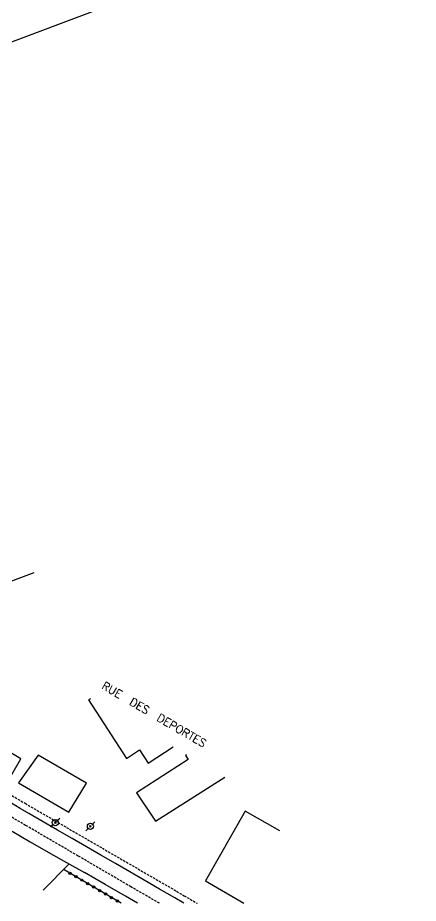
# Model space of a CAD drawing. Header units: millimetres. Extents: x 146998 to 148000, y 143999 to 145000.
# Drawn here: x 147670.8 to 147758.1, y 144000 to 144193.3 of the extents above; entities that cross this region are included whole.
import ezdxf

# ---------------------------------------------------------------- set-up
doc = ezdxf.new("R2010")
doc.units = ezdxf.units.MM
doc.linetypes.add('DASHED', pattern=[0.75, 0.5, -0.25])
doc.layers.get('0').update_dxf_attribs({"linetype": 'CONTINUOUS'})
for name, color, linetype in [('W0001', 6, 'DASHED'), ('W0014', 7, 'CONTINUOUS'), ('W0017', 7, 'CONTINUOUS'), ('W0101', 7, 'CONTINUOUS'), ('W0104', 1, 'CONTINUOUS'), ('W0112', 1, 'DASHED'), ('W0323', 7, 'CONTINUOUS'), ('W0473', 7, 'CONTINUOUS'), ('W0989', 7, 'CONTINUOUS')]:
    doc.layers.add(name, color=color, linetype=linetype)
doc.styles.get("Standard").update_dxf_attribs({"font": 'romans.shx', "width": 0.85})

# ---------------------------------------------------------------- blocks, each defined once
blk = doc.blocks.new('T473')
for p, q in [((-0.166667, 0.166667), (0.166667, -0.166667)), ((-0.166667, -0.166667), (0.166667, 0.166667)), ((0.500001, 0.500001), (1.000002, 1.000002)), ((-1.000002, -1.000002), (-0.500001, -0.500001))]:
    blk.add_line(p, q)
blk.add_ellipse((0, 0), major_axis=(0.471405, 0.471405), ratio=1, start_param=5.4977871438, end_param=11.780972451)
blk = doc.blocks.new('t323o')
at = {"color": 0, "linetype": 'Continuous'}
for radius in [0.25, 0.15]:
    blk.add_circle((0, 0), radius, dxfattribs=at)

msp = doc.modelspace()

# ---------------------------------------------------------------- linework, layer by layer
at = {"layer": 'W0001'}
msp.add_lwpolyline([(147701.66, 144000), (147695.45, 144003.61), (147683.96, 144010.31), (147672.48, 144017.01), (147660.99, 144023.71), (147657.86, 144025.53), (147654.74, 144027.35), (147651.62, 144029.19), (147648.51, 144031.04), (147645.63, 144032.76), (147642.75, 144034.5), (147639.88, 144036.24), (147637.02, 144037.99), (147635.45, 144038.94)], dxfattribs=at)
at = {"layer": 'W0014'}
for points in [[(147706.98, 144000), (147705.02, 144001.16), (147701.69, 144003.11), (147698.36, 144005.06), (147695.21, 144006.89), (147692.06, 144008.71), (147688.91, 144010.52), (147685.76, 144012.32), (147682.6, 144014.13), (147679.45, 144015.95), (147676.31, 144017.77), (147673.17, 144019.61), (147671.29, 144020.72), (147669.42, 144021.83), (147667.56, 144022.95), (147665.69, 144024.08), (147663.83, 144025.2), (147661.97, 144026.32), (147660.1, 144027.44), (147658.23, 144028.55), (147656.52, 144029.56), (147654.81, 144030.56), (147653.1, 144031.56), (147651.38, 144032.55)], [(147669.54, 144015.74), (147673.47, 144013.45), (147677.42, 144011.18), (147681.38, 144008.93), (147685.35, 144006.71)], [(147696.89, 144000), (147694.3, 144001.52), (147689.83, 144004.12), (147685.35, 144006.71)]]:
    msp.add_lwpolyline(points, dxfattribs=at)
at = {"layer": 'W0017'}
msp.add_lwpolyline([(147676.31, 144002.83), (147681.98, 144008.63)], dxfattribs=at)
at = {"layer": 'W0101'}
for points in [[(147758.14, 144220.25), (147738.98, 144213.26), (147738.99, 144213.26), (147691.21, 144195.77), (147691.1, 144196.13), (147664.45, 144186.17), (147664.36, 144186.41), (147634.46, 144175.36)], [(147674.26, 144072.14), (147655.74, 144065.26), (147645.89, 144091.89), (147644.89, 144091.52)], [(147686.61, 144044.65), (147686.21, 144044.39), (147694.52, 144031.63), (147697.31, 144033.47), (147697.32, 144033.47), (147699.2, 144030.57), (147704.65, 144034.13)], [(147727.91, 144015.85), (147720.41, 144020.1), (147711.7, 144004.9), (147720.06, 144000)]]:
    msp.add_lwpolyline(points, dxfattribs=at)
at = {"layer": 'W0104'}
for points in [[(147667.54, 144024.68), (147671.46, 144031.54), (147666.48, 144034.44), (147663.82, 144029.97), (147662.68, 144030.61), (147662.8, 144030.74), (147660.4, 144032.03), (147659.03, 144029.74)], [(147707.59, 144032.42), (147707.34, 144032.26), (147707.95, 144031.42), (147696.7, 144024.13), (147700.82, 144017.95), (147715.92, 144027.56)]]:
    msp.add_lwpolyline(points, dxfattribs=at)
msp.add_lwpolyline([(147685.73, 144026.19), (147675.18, 144032.32), (147670.95, 144026.33), (147681.9, 144019.88)], close=True, dxfattribs=at)
at = {"layer": 'W0112'}
msp.add_lwpolyline([(147654.67, 144032.33), (147672.35, 144021.82), (147707.1, 144001.65), (147709.91, 144000)], dxfattribs=at)
at = {"layer": 'W0323'}
msp.add_lwpolyline([(147693.31, 144000), (147680.86, 144007.33)], dxfattribs=at)

# ---------------------------------------------------------------- block references
at = {"layer": 'W0323', "rotation": 149.5200575335948}
for p in [(147682.15, 144006.57), (147683.44, 144005.81), (147684.74, 144005.05), (147686.03, 144004.29), (147687.32, 144003.53), (147688.61, 144002.76), (147689.91, 144002), (147691.2, 144001.24), (147692.49, 144000.48)]:
    msp.add_blockref('t323o', p, dxfattribs=at)
at = {"layer": 'W0473'}
for p in [(147678.95, 144017.61), (147686.61, 144016.81)]:
    msp.add_blockref('T473', p, dxfattribs=at)

# ---------------------------------------------------------------- texts
at = {"layer": 'W0989'}
msp.add_text('RUE  DES  DEPORTES  ', height=1.75, rotation=329.7708, dxfattribs=at).set_placement((147688.89, 144046.99))

doc.saveas('drawing.dxf')
